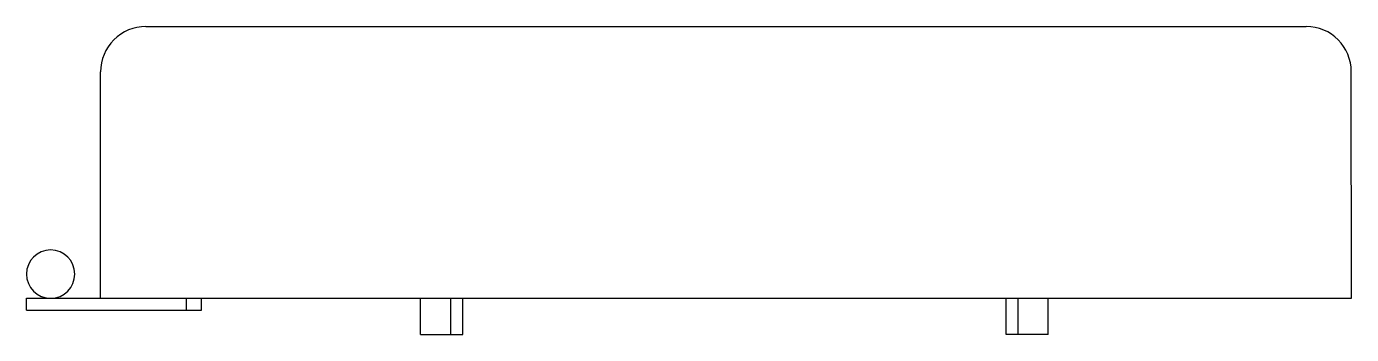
# Model space of a CAD drawing. Extents: x 0.209 to 0.629, y 118.062 to 118.159.
import ezdxf

# ---------------------------------------------------------------- set-up
doc = ezdxf.new("R2010")
doc.units = 0
doc.header["$LTSCALE"] = 0.267556
doc.header["$MEASUREMENT"] = 0
doc.linetypes.add('CONTINU', pattern=[0])
doc.layers.get('0').update_dxf_attribs({"linetype": 'CONTINUOUS'})

msp = doc.modelspace()

# ---------------------------------------------------------------- linework, layer by layer
at = {"linetype": 'CONTINU'}
for points in [[(0.24682, 118.15929, 0.414319), (0.23248, 118.14495)], [(0.62847, 118.14495, 0.414042), (0.61417, 118.15929)], [(0.21667, 118.08858, 1), (0.21667, 118.07329)], [(0.21667, 118.07329, 1), (0.21667, 118.08858)]]:
    msp.add_lwpolyline(points, format="xyb", dxfattribs=at)
for points in [[(0.24682, 118.15929), (0.61417, 118.15929)], [(0.23248, 118.07329), (0.23248, 118.14495)], [(0.62853, 118.07329), (0.62847, 118.14495)], [(0.20902, 118.07329), (0.62853, 118.07329)], [(0.20902, 118.06947), (0.20902, 118.07329)], [(0.21374, 118.07387), (0.21559, 118.07336)], [(0.21559, 118.07336), (0.21667, 118.07329)], [(0.25967, 118.06947), (0.25967, 118.07329)], [(0.26445, 118.06947), (0.26445, 118.07329)], [(0.33377, 118.06182), (0.33377, 118.07329)], [(0.34333, 118.06182), (0.34333, 118.07329)], [(0.34715, 118.06182), (0.34715, 118.07329)], [(0.51915, 118.06182), (0.51915, 118.07329)], [(0.52297, 118.06182), (0.52297, 118.07329)], [(0.53253, 118.06182), (0.53253, 118.07329)], [(0.20902, 118.06947), (0.26445, 118.06947)], [(0.33377, 118.06182), (0.34715, 118.06182)], [(0.53253, 118.06182), (0.51915, 118.06182)]]:
    msp.add_lwpolyline(points, dxfattribs=at)

doc.saveas('drawing.dxf')
